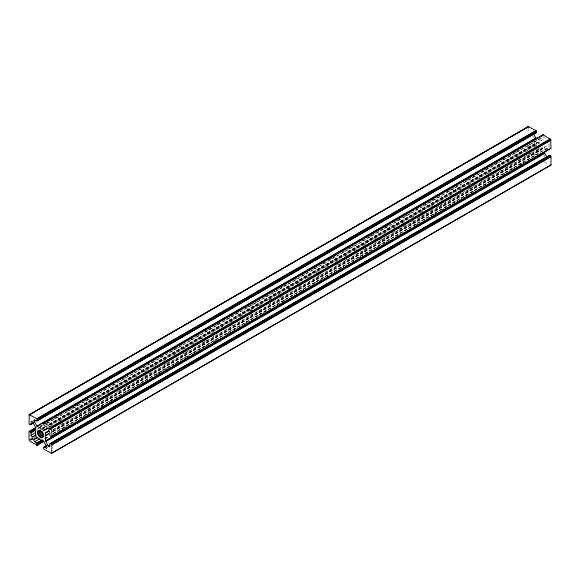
<?xml version="1.0" encoding="UTF-8"?>
<svg xmlns="http://www.w3.org/2000/svg" width="580" height="580" viewBox="0 0 580 580"><rect width="100%" height="100%" fill="white"/><g stroke="black" fill="none" stroke-linecap="round" stroke-linejoin="round"><path stroke-width="0.43" stroke-dasharray="2.9 2.17" d="M50.431 425.56L540.074 142.868C538.704 141.433 536.123 142.31 536.58 144.471L50.852 424.908M52.925 431.709L541.785 149.466L542.46 148.255L542.329 146.421M39.911 426.467L43.043 424.654M40.114 426.764L42.463 425.401M46.074 423.277L49.996 421.015M54.237 418.608L58.623 416.027M66.475 411.495L68.824 410.14M71.499 408.639L77.459 405.152M85.303 400.628L87.66 399.265M93.155 396.096L96.294 394.284M104.139 389.753L106.495 388.39M111.984 385.221L115.123 383.409M122.975 378.878L125.324 377.522M138.2 370.134L144.159 366.647M146.827 365.146L152.786 361.666M160.638 357.135L162.987 355.772M170.839 351.241L181.823 344.904M189.667 340.373L193.125 338.423M197.048 336.154L200.658 334.029M204.899 331.622L208.039 329.81M208.503 329.498L213.208 326.779M217.137 324.517L219.487 323.154M227.338 318.623L233.145 315.317M235.966 313.642L240.678 310.923M246.167 307.755L259.507 300.048M265.002 296.88L269.707 294.161M272.382 292.661L278.342 289.181M280.227 288.13L283.366 286.317M283.83 286.005L288.543 283.286M294.038 280.118L297.17 278.306M302.666 275.13L307.371 272.411M312.867 269.243L316.006 267.431M322.284 263.806L326.207 261.544M328.882 260.043L334.841 256.556M342.686 252.032L345.042 250.669M347.71 249.168L353.669 245.688M361.521 241.157L363.87 239.794M366.546 238.3L368.894 236.937M369.366 236.625L372.505 234.813M376.746 232.406L382.706 228.926M384.591 227.882L387.73 226.069M397.148 220.632L401.541 218.051M404.209 216.55L410.488 212.925M415.976 209.757L420.37 207.176M423.045 205.682L439.205 196.301M447.049 191.777L458.033 185.433M465.885 180.902L469.336 178.952M472.475 177.139L476.869 174.558M481.11 172.151L488.171 168.077M491.311 166.264L498.053 162.327M502.295 159.921L504.651 158.565M508.573 156.296L513.278 153.577M513.75 153.265L519.557 149.959M532.585 142.39L535.717 140.577M38.7 427.997L42.623 425.727M46.277 423.574L542.989 136.8L545.316 138.301A1.595 0.921 60 0 1 546.172 139.947M37.229 429.229L38.795 428.323M39.578 427.873L42.717 426.061M47.299 423.371L543.221 137.054M42.92 427.815L44.493 426.909M49.198 424.19L537.276 142.397M42.717 428.004L44.29 427.105M48.995 424.386L537.863 142.143M42.492 428.315L44.849 426.96M49.554 424.241L536.848 142.905M42.63 428.461L45.109 427.068M48.908 424.836L545.316 138.301M43.036 428.576L44.602 427.67M49.307 424.951L536.601 143.615M43.391 428.721L44.965 427.815M50.453 424.64L539.32 142.397M58.856 421.348L61.995 419.536M69.056 415.454L71.412 414.098M77.691 410.473L80.83 408.661M87.892 404.586L90.241 403.223M96.519 399.598L99.659 397.786M106.72 393.711L109.859 391.899M116.921 387.817L118.494 386.918M125.555 382.836L128.695 381.024M135.756 376.949L137.322 376.043M144.391 371.961L147.523 370.149M154.592 366.074L156.158 365.168M163.219 361.094L166.358 359.281M173.42 355.199L176.559 353.387M183.621 349.312L187.543 347.05M192.256 344.332L195.395 342.519M200.883 339.344L204.022 337.531M211.084 333.457L214.223 331.644M221.285 327.57L222.858 326.663M229.919 322.582L233.058 320.769M240.12 316.695L243.259 314.882M250.321 310.808L251.894 309.901M258.955 305.82L262.095 304.007M269.156 299.933L270.722 299.026M277.784 294.945L280.923 293.132M287.985 289.058L289.558 288.151M296.619 284.077L299.758 282.264M306.82 278.183L309.959 276.37M316.238 272.752L318.587 271.389M325.648 267.315L328.787 265.502M335.066 261.877L337.422 260.514M344.484 256.44L347.623 254.627M353.901 251.002L356.258 249.646M363.319 245.565L367.242 243.303M374.303 239.221L376.659 237.865M382.938 234.24L386.07 232.428M393.138 228.353L395.488 226.99M401.766 223.365L404.905 221.553M411.967 217.478L414.323 216.123M420.601 212.498L423.741 210.685M430.802 206.603L433.941 204.791M441.003 200.716L442.569 199.81M449.63 195.736L452.77 193.923M459.831 189.841L461.404 188.935M468.466 184.86L471.605 183.048M478.667 178.966L480.233 178.067M487.301 173.985L490.441 172.173M497.502 168.099L500.641 166.286M507.703 162.204L509.269 161.298M516.33 157.224L519.47 155.411M526.531 151.337L528.104 150.43M535.166 146.349L536.732 145.442M48.067 427.873L49.641 426.967M50.17 426.684L52.526 425.321M250.27 311.156L253.409 309.343M269.098 300.281L272.238 298.468M287.934 289.413L291.073 287.6M48.22 428.692L49.786 427.786M29.051 439.872L32.19 438.06M48.669 428.548L50.235 427.641M30.718 439.299L36.997 435.674M48.676 428.953L50.337 427.975M30.087 440.075L37.149 436M48.923 429.207L50.489 428.301M31.073 439.923L34.996 437.653M48.336 429.954L51.091 428.301M31.313 440.169L32.879 439.263M49.358 429.751L50.931 428.845M49.191 429.925L50.764 429.019M469.409 188.203L471.765 186.847M60.53 424.589L62.886 423.226M79.358 413.714L81.715 412.358M87.21 409.183L90.35 407.37M98.977 402.389L100.55 401.483M106.038 398.315L109.178 396.502M117.812 391.514L119.378 390.608M124.874 387.44L128.013 385.627M136.641 380.647L138.214 379.74M143.709 376.565L147.632 374.303M148.415 373.846L150.771 372.49M164.111 364.784L166.46 363.428M167.25 362.978L169.599 361.615M182.939 353.916L185.296 352.553M186.079 352.103L188.435 350.74M201.775 343.041L204.131 341.685M204.914 341.228L207.27 339.873M212.758 336.697L214.332 335.791M231.594 325.822L233.16 324.923M250.422 314.954L251.995 314.048M269.258 304.079L270.824 303.173M280.242 297.736L282.598 296.38M299.077 286.868L301.433 285.505M317.905 275.993L320.262 274.63M336.741 265.118L339.097 263.762M344.585 260.587L347.724 258.774M356.359 253.793L357.925 252.887M363.421 249.712L366.56 247.906M375.188 242.918L376.761 242.012M379.9 240.2L389.318 234.762M392.457 232.95L395.596 231.137M398.728 229.332L408.146 223.894M411.285 222.082L414.424 220.269M417.564 218.457L420.703 216.644M421.486 216.188L426.982 213.019M430.121 211.207L433.26 209.394M436.399 207.582L439.538 205.769M440.322 205.32L445.817 202.144M448.949 200.332L452.088 198.519M455.227 196.707L458.367 194.894M459.15 194.445L464.645 191.277M467.784 189.464L471.707 187.195M472.49 186.745L477.202 184.027M480.341 182.214L483.481 180.402M486.62 178.589L490.542 176.32M491.325 175.87L496.03 173.152M499.17 171.339L502.309 169.527M505.448 167.714L509.37 165.452M510.161 164.995L514.866 162.277M518.005 160.464L521.144 158.652M524.284 156.839L528.206 154.577M528.989 154.128L533.702 151.409M536.841 149.596L539.98 147.784M53.266 429.432L538.987 149.002L540.509 149.727L541.785 149.466M52.838 430.092L542.488 147.393M46.531 434.572L48.887 433.216M52.809 430.947L542.46 148.255M46.153 435.145L48.807 433.543M52.729 431.281L549.014 144.775A1.595 0.921 60 0 0 548.354 143.506M46.291 435.283L48.64 433.927M52.562 431.658L542.213 148.966M46.059 435.595L48.416 434.239M53.128 431.52L541.205 149.727M46.647 435.334L48.212 434.427M53.128 433.47L549.05 147.146L549.014 144.775M44.624 438.422L48.546 436.153M53.258 433.434L536.079 155.063M44.863 438.668L48.785 436.407M52.708 434.137L549.05 147.146M45.066 438.966L48.988 436.704M63.111 428.548L66.25 426.735M81.947 417.673L92.93 411.329M100.775 406.798L103.914 404.985M109.41 401.817L111.766 400.461M125.57 392.442L127.926 391.079M138.446 385.055L141.585 383.242M156.172 374.774L170.614 366.48M175.008 363.899L179.249 361.5M183.635 358.918L185.992 357.555M186.774 357.106L189.131 355.743M192.27 353.93L198.077 350.625M202.471 348.043L204.827 346.688M205.61 346.231L210.634 343.375M213.774 341.562L216.913 339.75M226.331 334.312L229.47 332.5M232.609 330.687L237.314 327.968M245.159 323.444L248.298 321.632M260.536 314.519L262.109 313.613M263.994 312.569L267.133 310.757M276.551 305.319L279.69 303.507M282.83 301.694L285.962 299.882M301.658 290.819L304.797 289.007M314.215 283.576L318.608 280.995M320.493 279.951L323.633 278.139M339.322 269.077L344.034 266.358M358.157 258.202L362.863 255.483M365.69 253.815L371.497 250.502M376.993 247.334L380.132 245.521M395.821 236.459L398.96 234.646M414.657 225.584L419.362 222.865M433.485 214.709L438.197 211.997M441.017 210.323L446.825 207.009M452.32 203.841L455.459 202.029M460.955 198.853L468.016 194.779M471.156 192.966L475.861 190.247M483.705 185.716L486.845 183.903M489.984 182.091L494.697 179.372M502.541 174.848L505.68 173.036M511.176 169.86L513.525 168.504M519.02 165.329L524.516 162.161M536.746 155.049L538.32 154.142M545.381 150.068L547.737 148.705M537.798 139.251L542.003 141.665M536.362 149.799L540.567 152.214M529.787 153.548L534.136 156.063M544.214 161.856L548.542 164.357M535.84 154.816L533.745 153.569A1.595 0.921 60 0 1 532.918 151.532M543.793 154.903L544.663 156.411M532.991 136.169L533.846 137.656M529.917 144.391L530.055 147.088A1.595 0.921 60 0 0 531.055 148.654M544.453 145.964L544.468 150.822M534.601 141.041L534.615 146.711M528.068 128.057L528.068 133.081M528.083 144.732L528.083 149.734"/><path stroke-width="0.87" d="M37.541 431.745C36.728 434.681 41.405 440.401 43.398 436.385C44.203 433.456 39.527 427.736 37.541 431.745L40.68 429.932M535.572 132.69C537.102 133.277 536.551 130.746 535.572 130.428L528.351 126.585L29.29 414.722L29 422.892C29.116 425.539 32.495 424.864 30.965 421.899A1.595 0.921 60 0 1 32.639 422.066L35.496 427.242L35.547 434.848L32.661 436.994A1.595 0.921 60 0 1 30.986 435.225C31.994 434.239 30.044 429.809 29.022 432.035L29.051 439.872L29.993 441.264L37.011 445.164L43.493 441.474M29.29 414.722L36.504 418.557C38.708 419.935 36.54 422.566 34.727 419.804A1.595 0.921 60 0 0 34.031 421.341L37.337 426.575L43.892 430.302L46.944 428.765A1.595 0.921 60 0 0 46.255 426.43C44.899 426.837 41.941 422.892 44.413 423.103L51.634 427.605L51.917 436.102C50.888 438.328 48.945 433.898 49.945 432.912A1.595 0.921 60 0 0 48.27 431.143L45.385 433.289L45.436 440.887L48.3 446.071A1.595 0.921 60 0 0 49.974 446.238C48.444 443.265 51.823 442.591 51.932 445.244L51.649 453.415L44.428 449.572C42.231 448.202 44.399 445.571 46.212 448.325A1.595 0.921 60 0 0 46.9 446.796L43.602 441.554L37.04 437.827L33.988 439.364A1.595 0.921 60 0 0 34.684 441.699L37.011 443.2L37.214 445.099M528.068 127.223L528.351 126.585M542.496 135.539L542.786 134.901L543.475 134.966L550.696 139.468L550.978 147.965L550.253 148.639M549.985 165.191L550.964 164.916L551 157.107L550.021 155.411L549.072 155.701M29.13 414.867L528.554 126.527M29.036 415.084L528.793 126.549M36.758 418.745L535.826 130.609M36.997 418.992L536.058 130.862M37.2 419.289L536.261 131.16M34.031 421.341L35.605 420.435M37.352 419.615L536.42 131.486M37.453 419.949L536.514 131.812M29.979 424.589L31.552 423.683M37.483 420.261L536.551 132.124M30.233 424.698L33.372 422.885M36.758 420.935L536.514 132.399M30.472 424.72L33.611 422.914M36.997 420.957L536.42 132.617M36.844 426.14L535.905 138.011L536.399 138.446M37.084 426.394L536.145 138.257M29.152 431.542L35.786 427.714M43.558 423.175L542.989 134.835M29.051 431.759L36.025 427.736M44.16 422.994L543.221 134.864M30.001 431.469L35.496 428.294M47.357 421.406L52.845 418.231M54.419 417.325L55.984 416.418M58.341 415.062L63.046 412.344M64.619 411.438L70.108 408.262M71.681 407.356L74.03 406M75.603 405.094L81.099 401.925M82.664 401.019L85.021 399.656M86.587 398.75L88.16 397.844M89.726 396.938L92.082 395.582M93.648 394.675L95.222 393.769M97.571 392.406L99.144 391.5M100.71 390.594L103.066 389.238M104.639 388.332L106.205 387.425M107.771 386.519L110.127 385.163M111.701 384.257L113.267 383.351M115.623 381.988L117.189 381.082M118.762 380.175L124.25 377.007M126.607 375.644L128.18 374.738M129.746 373.832L135.242 370.663M140.73 367.495L145.442 364.776M147.008 363.87L149.364 362.507M151.721 361.151L156.426 358.433M157.992 357.526L163.487 354.351M165.061 353.445L167.41 352.089M168.983 351.183L170.549 350.276M172.122 349.37L174.471 348.014M176.044 347.108L177.61 346.202M179.967 344.839L181.533 343.933M183.106 343.026L185.462 341.671M187.028 340.764L188.601 339.858M190.95 338.495L192.524 337.589M194.09 336.683L195.663 335.776M198.012 334.421L199.585 333.514M201.151 332.608L202.725 331.702M205.073 330.339L206.647 329.44M209.003 328.077L210.569 327.171M212.142 326.264L220.77 321.284M223.126 319.921L227.831 317.202M229.405 316.296L231.754 314.94M233.327 314.034L238.815 310.865M240.388 309.959L242.744 308.596M244.311 307.69L245.884 306.784M247.45 305.877L249.806 304.522M251.372 303.615L252.945 302.709M254.511 301.803L256.868 300.44M258.433 299.534L260.79 298.178M262.363 297.272L263.929 296.365M265.495 295.459L267.851 294.096M269.425 293.19L270.99 292.284M273.347 290.928L274.913 290.022M276.486 289.115L278.052 288.209M280.408 286.853L281.974 285.947M284.33 284.584L285.904 283.678M287.47 282.772L292.965 279.603M294.531 278.697L296.105 277.791M298.454 276.428L303.166 273.709M305.515 272.353L314.15 267.373M315.716 266.466L321.211 263.291M322.777 262.385L325.133 261.029M326.707 260.123L328.273 259.216M329.846 258.31L332.195 256.947M333.768 256.041L335.334 255.135M337.69 253.779L339.256 252.873M340.83 251.966L343.186 250.611M344.752 249.704L346.318 248.798M347.891 247.892L350.248 246.529M351.813 245.623L353.387 244.716M355.736 243.361L357.309 242.454M358.875 241.548L360.448 240.642M362.797 239.279L364.37 238.373M366.727 237.017L368.293 236.111M369.866 235.204L375.354 232.036M380.85 228.861L385.555 226.142M387.128 225.236L389.477 223.88M391.834 222.517L396.539 219.798M398.112 218.892L403.608 215.724M405.173 214.817L407.53 213.462M409.096 212.555L410.669 211.649M412.235 210.743L414.591 209.38M416.157 208.474L418.513 207.118M420.079 206.212L421.653 205.305M423.219 204.399L425.575 203.036M427.148 202.13L428.714 201.224M431.071 199.868L432.637 198.962M434.21 198.055L435.776 197.149M438.132 195.793L439.698 194.887M441.271 193.981L443.62 192.618M445.193 191.712L446.76 190.805M449.116 189.45L450.689 188.543M452.255 187.637L457.75 184.462M463.239 181.293L471.873 176.313M474.23 174.95L478.935 172.231M480.501 171.325L482.857 169.969M484.43 169.063L485.997 168.156M487.57 167.25L489.919 165.887M491.492 164.981L493.058 164.075M494.631 163.168L496.98 161.813M498.553 160.906L500.91 159.543M502.476 158.644L504.042 157.738M505.615 156.832L507.971 155.469M509.537 154.563L511.111 153.656M513.46 152.301L515.033 151.394M516.599 150.488L518.172 149.582M520.521 148.219L522.094 147.313M524.451 145.957L526.016 145.051M527.582 144.144L529.156 143.238M531.512 141.875L533.078 140.969M534.651 140.063L536.217 139.164M538.573 137.801L541.713 135.988M30.254 431.65L35.75 428.482M30.494 431.904L35.982 428.729M30.697 432.201L35.402 429.483M30.849 432.521L35.561 429.809M30.95 432.854L35.655 430.135M37.787 431.034L39.353 430.128M30.986 435.225L35.692 432.506M37.511 432.608L40.651 430.795M37.671 433.579L41.593 431.31M43.892 430.302L47.031 428.489M32.661 436.994L35.8 435.181M44.131 430.331L47.575 428.381M38.019 434.579L42.724 431.861M51.192 427.054L550.26 138.924M51.431 427.308L550.492 139.171M51.634 427.605L550.696 139.468M38.534 435.551L43.246 432.832M51.787 427.924L550.855 139.794M51.888 428.257L550.949 140.128M33.988 439.364L37.127 437.552M39.186 436.421L43.108 434.159M45.516 432.796L48.655 430.983M45.421 433.013L49.343 430.751M39.926 437.132L43.848 434.87M34.684 441.699L39.389 438.98M41.441 437.864L43.797 436.501M36.779 442.946L42.267 439.778M37.011 443.2L41.724 440.481M37.214 443.497L42.71 440.329M37.374 443.823L42.869 440.648M37.468 444.149L42.963 440.981M37.504 444.461L43 441.293M51.721 436.211L56.427 433.492M58.783 432.136L63.488 429.417M65.844 428.062L67.41 427.155M68.984 426.249L70.55 425.343M72.906 423.98L74.472 423.074M79.968 419.905L81.541 418.999M83.89 417.636L85.463 416.73M87.029 415.824L88.602 414.917M90.951 413.562L92.525 412.655M94.09 411.749L96.447 410.393M98.013 409.487L99.586 408.581M101.942 407.218L103.508 406.312M105.081 405.405L107.43 404.05M109.004 403.143L110.57 402.237M112.143 401.331L114.492 399.968M116.065 399.062L117.631 398.155M119.204 397.249L121.553 395.893M123.127 394.987L125.483 393.624M130.188 390.913L132.544 389.55M134.111 388.643L138.823 385.925M141.172 384.569L149.807 379.581M151.373 378.675L152.946 377.768M155.295 376.413L156.868 375.507M159.225 374.143L160.791 373.245M162.364 372.338L163.93 371.432M166.286 370.069L167.852 369.163M169.425 368.256L170.991 367.35M173.347 365.994L174.913 365.088M176.487 364.182L178.836 362.819M180.409 361.913L181.975 361.006M184.331 359.651L185.905 358.744M187.47 357.838L189.827 356.475M191.393 355.569L192.966 354.67M194.532 353.764L196.888 352.401M198.454 351.494L203.95 348.326M205.516 347.42L207.872 346.057M212.585 343.338L214.933 341.982M216.507 341.076L221.212 338.357M226.707 335.189L232.196 332.014M237.691 328.845L243.187 325.67M244.753 324.764L246.326 323.857M248.675 322.502L250.248 321.595M251.814 320.689L254.17 319.326M255.737 318.42L257.31 317.514M259.666 316.158L261.232 315.252M262.798 314.345L264.371 313.439M266.727 312.083L268.293 311.177M269.867 310.271L272.216 308.908M273.789 308.002L275.355 307.095M276.928 306.189L279.277 304.833M280.851 303.927L283.207 302.564M284.773 301.658L286.339 300.752M287.912 299.845L290.268 298.49M291.834 297.583L297.33 294.415M298.896 293.509L303.608 290.79M305.957 289.427L307.531 288.521M309.096 287.615L314.592 284.446M320.087 281.271L321.654 280.365M324.01 279.009L325.576 278.103M327.149 277.196L328.715 276.29M331.071 274.935L332.637 274.028M334.211 273.122L336.56 271.759M338.133 270.853L339.699 269.946M342.055 268.591L343.628 267.685M345.194 266.778L347.55 265.415M349.117 264.509L350.69 263.603M352.256 262.696L354.612 261.341M356.178 260.435L357.751 259.528M359.317 258.622L361.673 257.266M363.239 256.36L365.596 254.997M367.169 254.091L368.735 253.185M370.301 252.278L372.657 250.923M374.23 250.016L378.936 247.298M381.292 245.935L389.92 240.954M395.415 237.786L396.981 236.879M399.337 235.516L400.911 234.61M402.476 233.704L404.05 232.798M406.399 231.442L407.972 230.536M409.538 229.629L411.111 228.723M413.46 227.36L415.034 226.454M417.382 225.098L418.956 224.192M420.522 223.286L422.095 222.379M424.451 221.024L426.017 220.117M427.59 219.211L429.939 217.848M431.513 216.942L433.079 216.036M434.652 215.129L437.001 213.774M438.574 212.867L440.93 211.504M442.497 210.598L444.062 209.692M445.636 208.786L447.992 207.43M449.558 206.524L451.131 205.617M452.697 204.711L455.053 203.348M456.62 202.449L461.332 199.73M463.681 198.367L466.037 197.012M467.603 196.105L472.316 193.387M477.804 190.211L483.299 187.043M484.873 186.137L486.439 185.23M488.795 183.867L490.361 182.968M491.934 182.062L494.283 180.699M495.857 179.793L497.423 178.887M499.779 177.531L501.345 176.625M502.918 175.718L504.484 174.812M506.84 173.449L508.413 172.543M509.979 171.637L512.336 170.281M513.902 169.375L515.475 168.468M517.041 167.562L519.397 166.199M520.963 165.293L523.32 163.937M524.885 163.031L526.459 162.125M528.025 161.218L530.381 159.862M531.954 158.956L537.442 155.781M539.016 154.875L543.721 152.156M546.077 150.8L547.643 149.894M36.779 445.135L43.841 441.061M51.185 436.776L550.949 148.241M37.011 445.164L44.08 441.083M51.424 436.798L550.848 148.458M45.436 440.887L544.468 152.446M45.537 441.221L544.504 152.757M45.69 441.547L544.758 153.41L546.933 157.187M43.58 447.383L47.081 445.36M50.105 443.62L549.528 155.28M43.485 447.601L46.625 445.788M50.003 443.83L549.767 155.302M45.015 446.97L46.589 446.063M50.953 443.54L550.021 155.411M51.207 443.729L550.275 155.592M51.446 443.976L550.507 155.846M48.3 446.071L49.865 445.164M51.649 444.273L550.71 156.143M51.801 444.599L550.87 156.469M51.903 444.925L550.964 156.796M51.207 453.451L550.964 164.916M51.446 453.473L550.87 165.133M535.905 138.011L533.535 133.958"/></g></svg>
